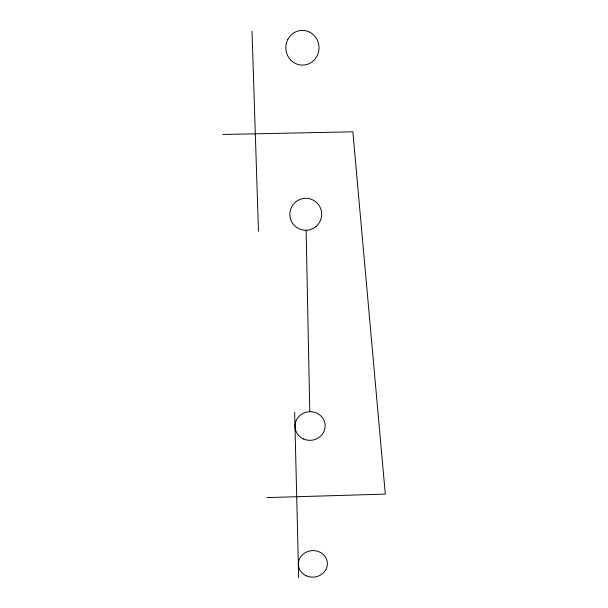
<?xml version="1.0" encoding="UTF-8"?>
<svg xmlns="http://www.w3.org/2000/svg" width="608" height="608" viewBox="0 0 608 608"><rect width="100%" height="100%" fill="white"/><g stroke="black" fill="none" stroke-linecap="round" stroke-linejoin="round"><path stroke-width="0.91" d="M267.087 497.595L385.297 494.122L352.853 131.822L222.703 134.474M252.001 31.289L258.476 231.359M294.652 412.125L298.665 577.6M306.12 230.272L309.784 411.707M305.786 575.571A14.524 13.277 -4.9 0 0 327.37 563.464A14.524 13.277 -4.9 0 0 305.414 552.573A14.524 13.277 -4.9 0 0 305.786 575.571M303.688 439.052A15.078 14.311 -5.5 0 0 325.09 424.635A15.078 14.311 -5.5 0 0 301.431 414.367A15.078 14.311 -5.5 0 0 303.688 439.052M316.152 226.404A15.99 15.922 -74.3 0 0 311.076 199.204A15.99 15.922 -74.3 0 0 290.13 217.269A15.99 15.922 -74.3 0 0 316.152 226.404M287.865 39.345A17.358 16.606 87.6 0 0 302.776 65.109A17.358 16.606 87.6 0 0 316.616 38.813A17.358 16.606 87.6 0 0 287.865 39.345"/></g></svg>
